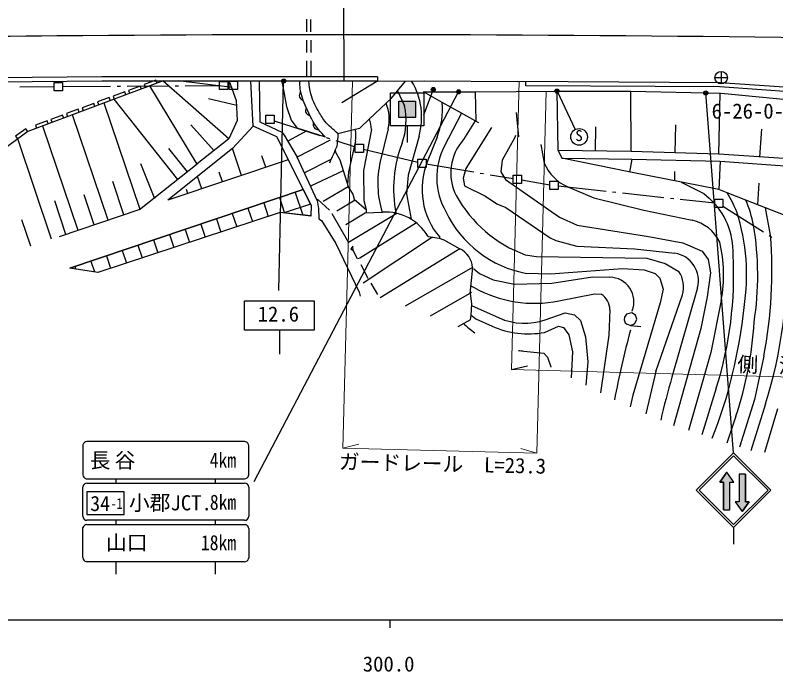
# Model space of a CAD drawing. Units: millimetres, scale not verified. Extents: x 40000 to 680000, y 20000 to 380000.
# Drawn here: x 322833 to 414511, y 198715 to 277926 of the extents above; entities that cross this region are included whole.
import ezdxf
from ezdxf.enums import TextEntityAlignment as Align

# ---------------------------------------------------------------- set-up
doc = ezdxf.new("R2010")
doc.units = ezdxf.units.MM
doc.header["$LTSCALE"] = 1000
doc.header["$PDMODE"] = 32
doc.header["$PDSIZE"] = 500
for name, color, linetype, lineweight in [('M-BGD', 7, 'Continuous', 25), ('M-BMK-ROW', 30, 'Continuous', 25), ('M-BMK-SRVR', 3, 'Continuous', 25), ('M-STR-HTXT', 7, 'Continuous', 13), ('M-STR-STR1', 1, 'Continuous', 25), ('M-STR-STRC', 7, 'Continuous', 25), ('M-STR-STRD', 7, 'Continuous', 25), ('M-TTL-BAND', 7, 'Continuous', 25)]:
    doc.layers.add(name, color=color, linetype=linetype, lineweight=lineweight)
doc.styles.add('ＭＳ ゴシック', font='')
doc.styles.get('ＭＳ ゴシック').set_extended_font_data('MS Gothic')

msp = doc.modelspace()

# ---------------------------------------------------------------- hatches: boundary and pattern name
at = {"layer": 'M-STR-STRC'}
for points in [[(369077, 267568), (371077, 267568), (371077, 265568), (369077, 265568)], [(408976, 218251), (408976, 221597), (409454, 221597), (408601, 222783), (407749, 221597), (408227, 221597), (408227, 218251)], [(411321, 219225), (410843, 219225), (410843, 222571), (410094, 222571), (410094, 219225), (409616, 219225), (410468, 218039)]]:
    msp.add_hatch(color=256, dxfattribs=at).paths.add_polyline_path(points)

# ---------------------------------------------------------------- linework, layer by layer
at = {"layer": 'M-BGD'}
for p, q in [((357930, 277428), (357937, 275928)), ((358436, 277423), (358443, 275923)), ((357942, 274928), (357949, 273428)), ((358448, 274923), (358456, 273423)), ((357954, 272428), (357963, 270477)), ((358460, 272423), (358470, 270472)), ((340673, 269988), (324335, 263878)), ((339783, 270083), (338378, 269557)), ((338378, 269557), (338519, 269182)), ((339924, 269708), (339783, 270083)), ((348590, 263017), (340649, 269979)), ((348988, 269210), (342489, 269995)), ((348639, 269952), (349461, 267652)), ((351528, 264558), (351215, 269976)), ((352230, 269960), (352324, 265069)), ((354969, 269975), (355542, 266911)), ((362221, 267378), (366407, 269972)), ((366485, 269972), (372151, 269991)), ((368914, 268807), (369866, 269971)), ((372151, 269991), (383379, 269913)), ((407799, 269769), (383379, 269921)), ((384389, 269415), (384402, 269911)), ((427575, 268373), (407799, 269769)), ((336037, 268681), (334632, 268156)), ((336177, 268307), (336037, 268681)), ((337910, 269382), (336505, 268857)), ((336505, 268857), (336645, 268482)), ((338050, 269007), (337910, 269382)), ((344769, 259967), (339068, 269388)), ((368188, 267917), (368914, 268807)), ((368914, 268807), (369760, 266986)), ((372065, 268666), (378272, 268691)), ((374316, 267399), (372065, 268666)), ((378272, 268691), (388142, 268768)), ((378272, 268691), (378338, 265136)), ((407780, 269269), (384389, 269415)), ((388142, 268768), (397051, 268755)), ((388284, 261605), (388142, 268768)), ((397051, 268755), (407932, 268520)), ((397062, 261480), (397051, 268755)), ((427552, 267873), (407780, 269269)), ((334164, 267981), (332759, 267455)), ((334304, 267606), (334164, 267981)), ((334632, 268156), (334772, 267781)), ((342442, 258120), (334772, 267781)), ((349565, 267035), (346126, 267840)), ((367535, 267299), (368188, 267917)), ((407652, 261165), (407812, 268522)), ((407932, 268520), (417094, 267614)), ((332290, 267280), (330885, 266755)), ((332430, 266906), (332290, 267280)), ((332759, 267455), (332899, 267081)), ((337878, 254484), (333558, 267322)), ((349461, 267652), (349573, 265236)), ((355542, 266911), (356105, 265261)), ((365548, 265418), (367535, 267299)), ((376627, 266099), (374316, 267399)), ((328544, 265879), (327139, 265354)), ((328684, 265504), (328544, 265879)), ((330417, 266580), (329012, 266054)), ((329012, 266054), (329152, 265680)), ((334026, 253188), (329748, 265902)), ((330557, 266205), (330417, 266580)), ((330885, 266755), (331025, 266380)), ((376627, 266099), (374558, 262097)), ((378286, 265165), (376627, 266099)), ((383197, 266199), (383498, 263266)), ((326670, 265178), (325266, 264653)), ((326811, 264804), (326670, 265178)), ((327139, 265354), (327279, 264979)), ((349573, 265236), (348590, 263017)), ((352324, 265069), (354952, 263822)), ((356105, 265261), (356782, 264322)), ((364368, 264302), (365548, 265418)), ((378286, 265165), (376875, 262911)), ((378711, 264926), (378286, 265165)), ((324100, 264201), (322887, 263318)), ((324335, 263878), (324100, 264201)), ((325266, 264653), (325406, 264278)), ((330405, 251970), (326179, 264531)), ((346799, 261582), (344015, 264710)), ((351528, 264558), (349006, 261828)), ((354362, 263234), (351528, 264558)), ((356782, 264322), (360206, 263265)), ((361738, 263647), (363823, 264166)), ((363823, 264166), (364368, 264302)), ((365762, 264138), (364816, 259190)), ((367782, 264229), (366836, 260281)), ((380236, 264397), (377164, 259435)), ((392772, 264476), (392730, 261542)), ((402430, 264685), (402330, 261323)), ((412777, 264160), (412555, 260838)), ((324335, 263878), (317253, 258720)), ((322887, 263318), (323122, 262995)), ((358499, 254997), (354362, 263234)), ((354952, 263822), (355250, 263457)), ((355250, 263457), (356823, 260788)), ((357988, 263956), (355678, 262731)), ((371512, 263322), (370179, 258609)), ((373688, 263216), (372502, 260230)), ((383041, 263191), (381526, 260442)), ((383124, 263393), (383041, 263191)), ((327215, 250897), (323142, 263002)), ((348590, 263017), (344757, 259987)), ((360800, 262854), (356823, 260788)), ((363836, 262740), (363000, 259042)), ((386201, 262328), (386601, 260090)), ((349006, 261828), (341244, 255617)), ((343595, 259034), (341349, 261864)), ((350094, 258594), (349006, 261828)), ((361408, 261635), (361447, 261410)), ((361447, 261410), (361969, 260480)), ((397062, 261480), (388284, 261605)), ((388284, 261605), (388729, 260660)), ((407652, 261165), (397062, 261480)), ((355738, 260493), (341244, 255617)), ((353045, 259587), (352578, 260977)), ((359215, 255556), (356823, 260788)), ((360893, 260501), (357694, 258916)), ((361969, 260480), (362995, 257130)), ((381526, 260442), (381366, 259044)), ((388729, 260660), (397166, 260560)), ((396990, 258977), (388729, 260660)), ((397166, 260560), (396861, 259002)), ((397166, 260560), (407818, 260298)), ((416965, 260544), (407652, 261165)), ((344769, 259967), (337811, 254443)), ((339646, 255791), (337991, 260000)), ((407818, 260298), (407643, 256891)), ((407818, 260298), (416956, 259632)), ((347814, 257827), (347418, 259002)), ((362378, 259147), (358416, 257303)), ((363000, 259042), (362887, 257484)), ((364816, 259190), (364852, 255591)), ((370179, 258609), (370014, 256384)), ((377164, 259435), (376843, 258266)), ((381366, 259044), (381934, 258104)), ((407643, 256891), (396990, 258977)), ((402295, 259074), (402316, 257934)), ((335935, 253830), (334580, 257857)), ((345310, 256985), (344810, 258470)), ((376843, 258266), (376987, 257328)), ((381934, 258104), (388453, 253543)), ((403100, 257781), (405850, 256400)), ((412466, 257677), (412303, 255069)), ((329399, 247411), (357542, 256880)), ((357542, 256880), (329399, 247411)), ((343658, 256429), (343498, 256904)), ((357542, 256880), (358499, 254997)), ((362971, 257209), (359963, 255467)), ((362995, 257130), (363540, 256343)), ((376987, 257328), (379505, 256076)), ((389431, 257221), (392559, 255893)), ((408640, 256501), (407643, 256891)), ((332370, 252631), (331153, 256247)), ((354680, 255917), (355304, 254060)), ((356575, 256555), (357506, 253789)), ((363540, 256343), (363708, 255722)), ((370014, 256384), (370569, 253302)), ((379505, 256076), (380891, 255185)), ((392559, 255893), (398599, 254420)), ((405850, 256400), (406500, 255842)), ((410916, 255611), (408641, 256501)), ((328953, 251481), (327592, 255527)), ((352784, 255279), (353334, 253646)), ((358430, 255132), (355261, 254065)), ((358499, 254997), (358455, 253673)), ((358499, 254997), (358455, 253673)), ((359306, 255696), (359170, 255652)), ((359215, 255556), (359386, 254587)), ((359306, 255696), (360727, 254404)), ((363824, 255619), (361603, 254291)), ((363708, 255722), (365166, 254428)), ((364852, 255591), (365151, 254483)), ((380891, 255185), (381984, 254728)), ((413285, 254685), (410916, 255611)), ((337852, 254476), (328123, 251202)), ((354787, 254124), (332807, 246894)), ((354787, 254124), (332807, 246894)), ((348993, 254004), (349534, 252396)), ((350888, 254641), (351434, 253021)), ((358456, 253705), (354787, 254124)), ((358455, 253673), (354787, 254124)), ((359386, 254587), (359415, 253373)), ((360995, 254003), (363022, 250519)), ((365024, 254059), (362704, 252654)), ((368851, 254008), (363022, 250519)), ((367104, 254138), (365024, 254059)), ((365151, 254483), (365121, 254063)), ((381984, 254728), (387330, 251087)), ((398599, 254420), (404421, 253199)), ((413890, 251387), (413285, 254685)), ((415425, 253848), (413285, 254685)), ((324714, 250055), (323645, 253235)), ((347097, 253366), (347634, 251771)), ((359415, 253373), (359751, 253145)), ((359751, 253145), (361498, 250390)), ((388453, 253543), (390557, 252601)), ((345202, 252728), (345734, 251146)), ((371193, 252864), (364378, 248627)), ((390557, 252601), (399168, 251246)), ((341411, 251452), (341934, 249896)), ((343306, 252090), (343834, 250521)), ((372596, 251239), (373939, 251027)), ((399168, 251246), (403306, 250471)), ((339515, 250815), (340034, 249271)), ((361498, 250390), (364301, 244517)), ((373117, 251157), (364757, 245579)), ((373996, 251146), (373939, 251027)), ((373939, 251027), (374486, 250846)), ((373939, 251027), (374486, 250846)), ((374486, 250846), (376430, 249749)), ((387330, 251087), (387991, 250734)), ((387991, 250734), (390536, 250044)), ((403306, 250471), (405644, 249469)), ((335724, 249539), (336234, 248022)), ((337619, 250177), (338134, 248647)), ((363529, 250044), (363308, 249756)), ((363308, 249756), (363575, 249522)), ((363575, 249522), (363529, 250044)), ((364097, 248543), (363575, 249522)), ((376430, 249749), (366818, 243829)), ((390536, 250044), (397465, 249760)), ((397465, 249760), (402357, 249213)), ((405644, 249469), (406346, 248462)), ((333828, 248901), (334334, 247397)), ((364378, 248627), (364097, 248543)), ((384306, 249022), (385660, 248801)), ((385660, 248801), (398987, 248621)), ((398987, 248621), (401157, 247986)), ((406346, 248462), (406626, 246834)), ((330037, 247626), (330148, 247297)), ((331933, 248263), (332371, 246960)), ((364478, 247850), (365327, 246218)), ((401157, 247986), (402840, 247011)), ((332807, 246894), (329399, 247411)), ((377969, 247471), (369853, 242825)), ((377969, 247471), (377642, 244358)), ((378108, 247335), (378785, 246779)), ((378785, 246779), (380447, 245999)), ((384464, 246785), (387353, 246725)), ((387353, 246725), (396043, 247354)), ((396043, 247354), (398663, 247204)), ((398663, 247204), (399954, 246766)), ((399954, 246766), (400549, 246220)), ((406626, 246834), (406253, 243967)), ((380447, 245999), (383034, 245480)), ((387505, 245587), (392413, 246343)), ((392413, 246343), (394503, 246317)), ((400549, 246220), (400917, 244869)), ((365701, 245608), (366493, 244215)), ((377738, 245271), (378141, 245073)), ((383034, 245480), (387505, 245587)), ((400917, 244869), (400577, 243215)), ((405081, 245047), (401984, 234258)), ((364301, 244517), (364429, 244039)), ((372888, 241660), (377891, 244499)), ((377668, 244372), (377826, 243091)), ((388363, 243449), (392645, 244298)), ((392645, 244298), (393480, 244275)), ((400070, 234960), (403279, 244187)), ((406253, 243967), (405490, 240117)), ((377826, 243091), (377764, 241749)), ((400577, 243215), (397272, 232098)), ((407926, 243515), (406672, 237230)), ((377820, 242899), (381156, 241399)), ((386723, 241193), (389140, 242035)), ((389140, 242035), (390239, 241788)), ((394512, 242401), (394406, 239336)), ((397207, 242275), (397124, 242221)), ((376217, 240383), (377680, 241190)), ((377764, 241749), (377680, 241190)), ((377766, 241791), (378336, 241314)), ((378336, 241314), (380315, 240417)), ((390239, 241788), (390965, 241100)), ((396272, 241496), (396249, 241175)), ((396249, 241175), (396371, 240832)), ((396519, 241876), (396272, 241496)), ((397155, 242027), (396519, 241876)), ((397581, 241725), (397155, 242027)), ((397507, 240735), (397780, 241239)), ((397780, 241239), (397581, 241725)), ((386631, 239667), (388321, 240407)), ((388321, 240407), (388940, 240243)), ((388940, 240243), (389549, 239376)), ((390965, 241100), (391578, 239132)), ((396371, 240832), (396582, 240635)), ((396582, 240635), (397043, 240474)), ((397002, 240477), (397507, 240735)), ((397002, 240477), (398260, 240384)), ((389549, 239376), (390000, 237329)), ((394406, 239336), (393400, 232370)), ((405490, 240117), (402184, 228402)), ((391578, 239132), (391870, 236115)), ((384124, 237401), (386545, 237165)), ((386545, 237165), (387009, 236678)), ((387009, 236678), (387409, 235505)), ((390000, 237329), (389857, 234196)), ((406672, 237230), (403976, 227806)), ((413087, 236807), (411957, 231563)), ((382653, 235165), (384598, 235632)), ((391870, 236115), (391613, 233291)), ((387409, 235505), (387409, 235458)), ((400070, 234960), (398854, 229851)), ((407339, 232949), (405595, 227286)), ((397272, 232098), (396972, 230669)), ((411957, 231563), (410125, 225831)), ((413284, 231050), (411518, 225384)), ((414712, 230449), (413134, 225181)), ((409691, 229544), (408630, 226311))]:
    msp.add_line(p, q, dxfattribs=at)
for centre, start, end in [((357645, 268254), 138.62853, 262.48356), ((358385, 266424), 143.95951, 267.81454), ((359322, 264711), 152.97498, 276.83001)]:
    msp.add_arc(centre, 567, start, end, dxfattribs=at)
for centre, major_axis, ratio, start_param, end_param in [((363454, 265600), (-612, -8421), 0.991376, 1.369467, 2.187768), ((363207, 265393), (-345, -4748), 0.991375, 1.395502, 2.054478), ((362193, 265239), (-567, -7808), 0.991376, 1.284107, 1.867697), ((365197, 266641), (-669, -9204), 0.991376, 1.262454, 1.724999), ((361011, 263981), (-347, -4782), 0.991376, 1.675547, 1.947116), ((360770, 263420), (-229, -3159), 0.991376, 1.426264, 1.880517), ((383563, 256997), (-1105, -15219), 0.991376, 4.415853, 4.979483), ((381248, 258904), (-432, -5947), 0.991376, 4.047224, 5.2602), ((381626, 258343), (-584, -8041), 0.991376, 4.299843, 5.316854), ((378129, 257653), (-847, -11662), 0.991376, 4.557569, 5.085954), ((380669, 256938), (-643, -8851), 0.991376, 4.404255, 5.495419), ((391589, 262241), (-396, -5455), 0.991376, 5.188579, 5.947044), ((389677, 263869), (-1144, -15757), 0.991376, 5.293175, 6.006319), ((400682, 249325), (-635, -8741), 0.991376, 1.605855, 2.481115), ((397390, 249257), (-975, -13421), 0.991376, 2.019331, 2.211191), ((394778, 248935), (-1274, -17540), 0.991376, 1.851258, 2.032065), ((367497, 248187), (-433, -5962), 0.991376, 2.17862, 3.279852), ((386856, 260132), (-982, -13526), 0.991376, 5.233002, 6.177407), ((386590, 246576), (-1783, -24550), 0.991376, 1.483691, 1.957829), ((403317, 248334), (-361, -4976), 0.991376, 2.103595, 2.989716), ((376009, 246504), (-2654, -36544), 0.991376, 1.488859, 1.809203), ((358776, 247096), (-4039, -55605), 0.991376, 1.457055, 1.719725), ((392205, 246620), (-1171, -16119), 0.991376, 1.449351, 1.888558), ((360361, 247813), (-4055, -55824), 0.991376, 1.338504, 1.689725), ((375286, 247293), (-197, -2705), 0.991376, 1.708275, 2.775328), ((401837, 245876), (-245, -3368), 0.991376, 1.39447, 3.058865), ((364989, 246488), (-3248, -44710), 0.991376, 1.335854, 1.698815), ((399869, 245091), (-258, -3548), 0.991375, 1.385718, 2.212991), ((394461, 243346), (-215, -2963), 0.991376, 1.273715, 3.200708), ((385475, 258383), (-1103, -15180), 0.991376, 5.848805, 6.548879), ((392268, 242369), (-164, -2258), 0.991375, 1.656683, 2.643823), ((352032, 248684), (-4308, -59312), 0.991376, 1.267283, 1.541537), ((384214, 248572), (-565, -7784), 0.991376, 5.950039, 6.686648), ((385293, 249632), (-890, -12254), 0.991376, 5.593302, 5.738644), ((384671, 250191), (-776, -10683), 0.991376, 5.933642, 6.541967), ((369132, 243416), (-3131, -43101), 0.991376, 1.31588, 1.584203), ((497865, 212082), (-7644, -105239), 0.991376, 4.517352, 4.599085), ((385293, 249632), (-890, -12254), 0.991376, 6.207575, 6.260188), ((502590, 205019), (-7653, -105362), 0.991376, 4.503817, 4.554532)]:
    msp.add_ellipse(centre, major_axis=major_axis, ratio=ratio, start_param=start_param, end_param=end_param, dxfattribs=at)
for points in [[(360211, 263265), (359923, 263534), (359652, 263815), (359409, 264119), (358775, 264910), (358331, 265852), (357910, 266808), (357586, 267545), (357276, 268291), (357188, 269069), (357154, 269367), (357153, 269670), (357164, 269975)], [(361738, 263647), (361173, 264120), (360607, 264593), (360154, 265159), (359841, 265550), (359582, 265985), (359335, 266430), (358977, 267075), (358645, 267740), (358465, 268444), (358339, 268941), (358288, 269458), (358238, 269974)]]:
    msp.add_open_spline(points, degree=3, knots=[0, 0, 0, 0, 1, 1, 1, 2, 2, 2, 3, 3, 3, 4, 4, 4, 4], dxfattribs=at)
for points in [[(361738, 263647), (361692, 263133), (361647, 262619), (361601, 262105)], [(361601, 262105), (361300, 261423), (360999, 260741), (360698, 260059)]]:
    msp.add_open_spline(points, degree=3, dxfattribs=at)
at = {"layer": 'M-BMK-ROW'}
for p, q in [((323383, 269267), (327525, 269314)), ((328523, 269322), (334327, 269358)), ((335127, 269363), (335527, 269366)), ((336327, 269371), (341327, 269402)), ((342127, 269407), (342527, 269410)), ((343327, 269414), (347469, 269440)), ((354049, 265193), (359561, 263410)), ((360322, 263164), (360703, 263041)), ((361464, 262795), (363821, 262033)), ((364823, 261751), (371381, 260180)), ((372388, 259975), (378103, 259016)), ((378892, 258884), (379287, 258818)), ((380076, 258685), (382846, 258220)), ((383849, 258052), (387283, 257476)), ((388294, 257337), (394051, 256706)), ((394846, 256619), (395243, 256576)), ((396039, 256489), (401009, 255945)), ((401804, 255857), (402202, 255814)), ((402997, 255727), (407144, 255273)), ((408139, 254903), (413039, 251784)), ((413714, 251354), (414051, 251139))]:
    msp.add_line(p, q, dxfattribs=at)
for points in [[(328527, 268818), (327525, 268818), (327525, 269820), (328527, 269820)], [(348471, 268942), (347469, 268942), (347468, 269944), (348471, 269945)], [(349615, 268950), (348613, 268949), (348613, 269952), (349615, 269952)], [(354042, 264856), (353040, 264856), (353040, 265858), (354042, 265858)], [(364823, 261370), (363821, 261369), (363821, 262372), (364823, 262372)], [(372383, 259559), (371381, 259559), (371381, 260561), (372383, 260562)], [(383849, 257635), (382847, 257635), (382846, 258637), (383849, 258637)], [(388285, 256891), (387283, 256891), (387283, 257893), (388285, 257894)], [(408146, 254717), (407144, 254717), (407144, 255719), (408146, 255719)]]:
    msp.add_lwpolyline(points, close=True, dxfattribs=at)
at = {"layer": 'M-BMK-SRVR'}
for p, q in [((407922, 271135), (407922, 269635)), ((408672, 270385), (407172, 270385))]:
    msp.add_line(p, q, dxfattribs=at)
msp.add_circle((407922, 270385), 750, dxfattribs=at)
at = {"layer": 'M-STR-HTXT'}
for p, q in [((362310, 225699), (363478, 269947)), ((382653, 235165), (383572, 269986)), ((385688, 225082), (386841, 268750)), ((382653, 235165), (479121, 232619)), ((362310, 225699), (364255, 226165)), ((362310, 225699), (385688, 225082)), ((385688, 225082), (383771, 225650))]:
    msp.add_line(p, q, dxfattribs=at)
at = {"layer": 'M-STR-STR1'}
for p, q in [((362494, 269975), (362445, 280415)), ((333283, 270481), (301185, 270176)), ((366485, 270472), (333283, 270481)), ((366485, 270472), (366485, 269972)), ((333285, 269981), (301191, 269676)), ((366485, 269972), (333285, 269981))]:
    msp.add_line(p, q, dxfattribs=at)
at = {"layer": 'M-STR-STRC'}
for p, q in [((354624, 244723), (355189, 269978)), ((351649, 221668), (376281, 268681)), ((373223, 268958), (372055, 265878)), ((388142, 268768), (390346, 264147)), ((368077, 268568), (372077, 268568)), ((368077, 264568), (368077, 268568)), ((372077, 268568), (372077, 264568)), ((409428, 225118), (406070, 268543)), ((369077, 267568), (371077, 267568)), ((369077, 265568), (369077, 267568)), ((371077, 267568), (371077, 265568)), ((371077, 265568), (369077, 265568)), ((372077, 264568), (368077, 264568)), ((370077, 264568), (370077, 262568)), ((350470, 243448), (358870, 243448)), ((350470, 239948), (350470, 243448)), ((358870, 243448), (358870, 239948)), ((358870, 239948), (350470, 239948)), ((354670, 239948), (354670, 237016)), ((350485, 226488), (331485, 226488)), ((350603, 226474), (350485, 226488)), ((404928, 220618), (409428, 225118)), ((405281, 220618), (409428, 224765)), ((413928, 220618), (409428, 225118)), ((413574, 220618), (409428, 224765)), ((407749, 221597), (408601, 222783)), ((409454, 221597), (408601, 222783)), ((334985, 221488), (334985, 221988)), ((346985, 221488), (346985, 221988)), ((410843, 222571), (410094, 222571)), ((410094, 222571), (410094, 219225)), ((410843, 222571), (410843, 219225)), ((330985, 217488), (330985, 220988)), ((331485, 221488), (350485, 221488)), ((350985, 220988), (350985, 217488)), ((408227, 221597), (407749, 221597)), ((408227, 218251), (408227, 221597)), ((408976, 218251), (408976, 221597)), ((408976, 221597), (409454, 221597)), ((404928, 220618), (409428, 216118)), ((405281, 220618), (409428, 216471)), ((409428, 216471), (413574, 220618)), ((409428, 216118), (413928, 220618)), ((410094, 219225), (409616, 219225)), ((409616, 219225), (410468, 218039)), ((411321, 219225), (410468, 218039)), ((410843, 219225), (411321, 219225)), ((408227, 218251), (408976, 218251)), ((350485, 216988), (331485, 216988)), ((331485, 216488), (350485, 216488)), ((334985, 216488), (334985, 216988)), ((346985, 216488), (346985, 216988)), ((350485, 216488), (350603, 216474)), ((409428, 216118), (409428, 214118)), ((334985, 210488), (334985, 211988)), ((346985, 210488), (346985, 211988))]:
    msp.add_line(p, q, dxfattribs=at)
for points in [[(369077, 267568), (371077, 267568), (371077, 265568), (369077, 265568)], [(408976, 218251), (408976, 221597), (409454, 221597), (408601, 222783), (407749, 221597), (408227, 221597), (408227, 218251)], [(411321, 219225), (410843, 219225), (410843, 222571), (410094, 222571), (410094, 219225), (409616, 219225), (410468, 218039)], [(331485, 217676), (335985, 217676), (335985, 220426), (331485, 220426)]]:
    msp.add_lwpolyline(points, close=True, dxfattribs=at)
for points in [[(330999, 226107), (330985, 225988), (330985, 222488)], [(350971, 222370), (350985, 222488), (350985, 225988)], [(331366, 222003), (331485, 221988), (350485, 221988)], [(330985, 212488), (330985, 215988), (330999, 216107)], [(350985, 215988), (350985, 212488), (350971, 212370)], [(350485, 211988), (331485, 211988), (331366, 212003)]]:
    msp.add_lwpolyline(points, dxfattribs=at)
for centre, radius in [((355189, 269978), 150), ((355189, 269978), 120), ((355189, 269978), 90), ((355189, 269978), 60), ((355189, 269978), 30), ((373223, 268958), 150), ((373223, 268958), 120), ((373223, 268958), 90), ((373223, 268958), 60), ((373223, 268958), 30), ((376281, 268681), 150), ((376281, 268681), 120), ((376281, 268681), 90), ((376281, 268681), 60), ((376281, 268681), 30), ((388142, 268768), 150), ((388142, 268768), 120), ((388142, 268768), 90), ((388142, 268768), 60), ((388142, 268768), 30), ((406070, 268543), 150), ((406070, 268543), 120), ((406070, 268543), 90), ((406070, 268543), 60), ((406070, 268543), 30), ((390796, 263247), 1006)]:
    msp.add_circle(centre, radius, dxfattribs=at)
for centre, start, end in [((331485, 225988), 90, 166.29205), ((350485, 225988), 0, 76.29205), ((331485, 222488), 180, 256.29205), ((350485, 222488), 270, 346.29205), ((331485, 220988), 90, 180), ((350485, 220988), 0, 90), ((331485, 217488), 180, 270), ((350485, 217488), 270, 0), ((331485, 215988), 90, 166.29205), ((350485, 215988), 0, 76.29205), ((331485, 212488), 180, 256.29205), ((350485, 212488), 270, 346.29205)]:
    msp.add_arc(centre, 500, start, end, dxfattribs=at)
for p in [(355189, 269978), (373223, 268958), (376281, 268681), (388142, 268768), (406070, 268543)]:
    msp.add_point(p, dxfattribs=at)
at = {"layer": 'M-STR-STRD'}
for centre, radius, start, end in [((362050, -3719380), 3994947, 90.4903, 92.2134), ((362541, -3719429), 3995000, 89.06722, 90.49734)]:
    msp.add_arc(centre, radius, start, end, dxfattribs=at)
at = {"layer": 'M-TTL-BAND'}
for p, q in [((40000, 205000), (579000, 205000)), ((368000, 205000), (368000, 204000))]:
    msp.add_line(p, q, dxfattribs=at)

# ---------------------------------------------------------------- texts
at = {"layer": 'M-BMK-SRVR', "style": 'ＭＳ ゴシック'}
msp.add_text('6-26-0-2', height=1833, dxfattribs=at).set_placement((406775, 264897), align=Align.BOTTOM_LEFT)
at = {"layer": 'M-STR-HTXT', "style": 'ＭＳ ゴシック'}
for s, rotation, p in [('側\u3000溝\u3000L=98.1', 358.229, (409840, 234367)), ('ガードレール\u3000L=23.3', 358.696, (361815, 222624))]:
    msp.add_text(s, height=1833, rotation=rotation, dxfattribs=at).set_placement(p, align=Align.BOTTOM_LEFT)
at = {"layer": 'M-STR-STRC', "style": 'ＭＳ ゴシック'}
msp.add_text('S', height=1320, dxfattribs=at).set_placement((390796, 262347), align=Align.BOTTOM_CENTER)
msp.add_text('12.6', height=1833, dxfattribs=at).set_placement((352056, 240411), align=Align.BOTTOM_LEFT)
for s, height, width, p in [(' 4km', 1833, 0.85, (349458, 224242)), (' 8km', 1833, 0.85, (349475, 219176)), ('34', 1833, 0.95, (334253, 219021)), ('-1', 1320, 0.8, (335775, 219021)), ('18km', 1833, 0.85, (349458, 214293))]:
    msp.add_text(s, height=height, dxfattribs=dict(at, width=width)).set_placement(p, align=Align.MIDDLE_RIGHT)
for s, p in [('小郡JCT.', (336543, 219106)), ('山口', (333772, 214308))]:
    msp.add_text(s, height=1833, dxfattribs=at).set_placement(p, align=Align.MIDDLE_LEFT)
at = {"layer": 'M-STR-STRC', "insert": (331817, 224129), "char_height": 1833, "attachment_point": 4, "style": 'ＭＳ ゴシック'}
msp.add_mtext('\\T1.2;長谷', dxfattribs=at)
at = {"layer": 'M-TTL-BAND', "style": 'ＭＳ ゴシック'}
msp.add_text('300.0', height=1833, dxfattribs=at).set_placement((367844, 198195), align=Align.BOTTOM_CENTER)

doc.saveas('drawing.dxf')
